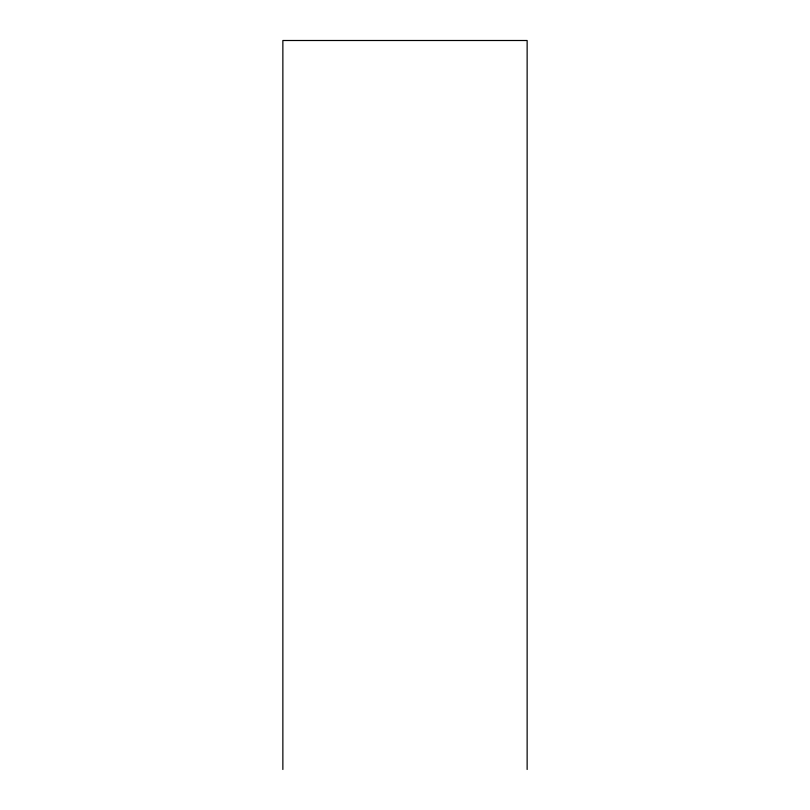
<?xml version="1.0" encoding="UTF-8"?>
<svg xmlns="http://www.w3.org/2000/svg" width="810" height="810" viewBox="0 0 810 810"><rect width="100%" height="100%" fill="white"/><g stroke="black" fill="none" stroke-linecap="round" stroke-linejoin="round"><path stroke-width="1.21" d="M527.138 769.5L527.138 40.5L282.862 40.5L282.862 769.5"/></g></svg>
